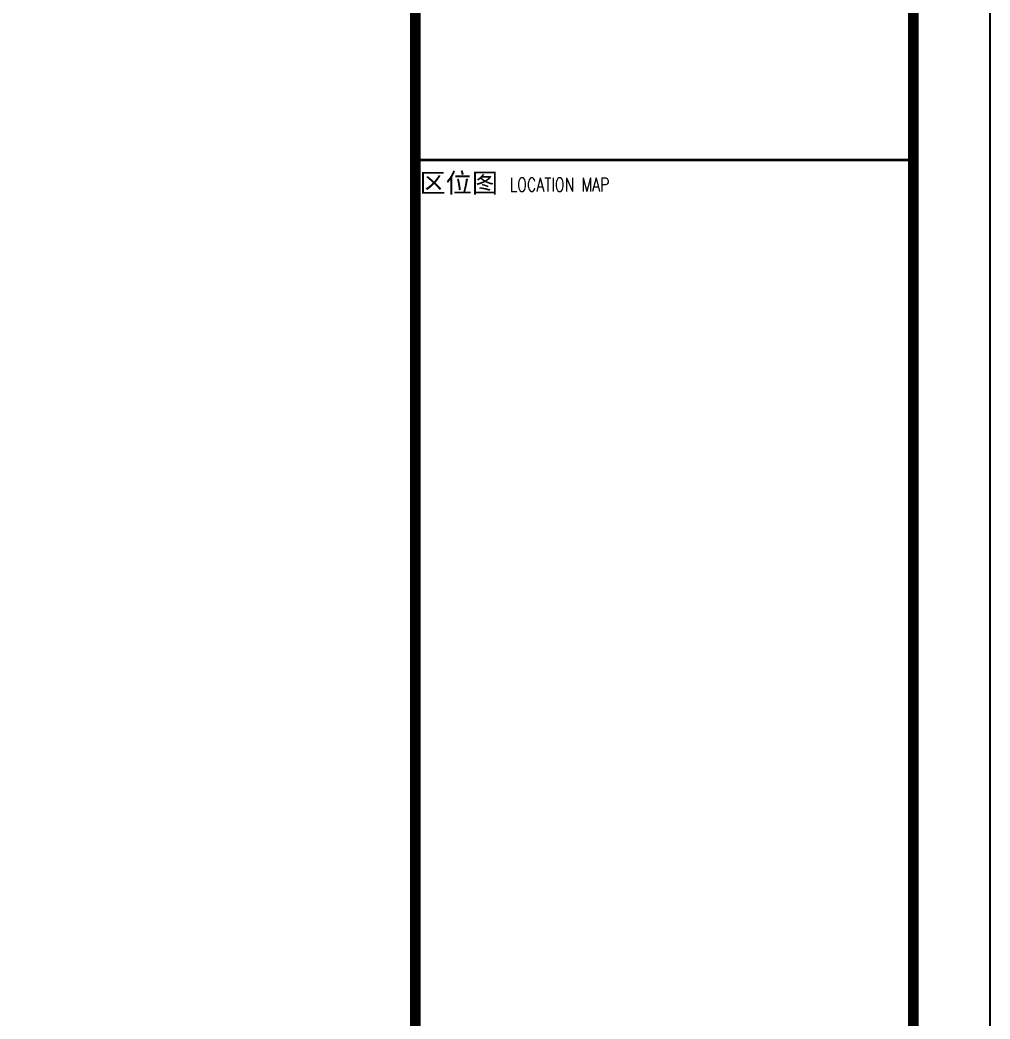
# Model space of a CAD drawing. Extents: x -173215 to 463891, y -864580 to -620646.
# Drawn here: x 117897 to 130554, y -779982 to -766944 of the extents above; entities that cross this region are included whole.
import ezdxf

# ---------------------------------------------------------------- set-up
doc = ezdxf.new("R2010")
doc.units = 0
doc.header["$LTSCALE"] = 500
doc.header["$MEASUREMENT"] = 0
doc.layers.add('WALL', color=6, linetype='CONTINUOUS')
doc.layers.add('图框', color=4, linetype='CONTINUOUS')
doc.styles.add('iIcon2', font='')
doc.styles.add('MIMI-TKWZ', font='romanc.shx', dxfattribs={"width": 0.75, "oblique": 15, "bigfont": 'bigfont.shx'})
doc.styles.get('iIcon2').set_extended_font_data('SimSun')

# ---------------------------------------------------------------- blocks, each defined once
blk = doc.blocks.new('jhyfty')
at = {"layer": '图框'}
blk.add_lwpolyline([(650751, 105710), (776851, 105710), (776851, 165110), (650751, 165110)], close=True, dxfattribs=at)
at = {"layer": '图框', "const_width": 140}
for points in [[(653251, 164110), (775851, 164110), (775851, 106710), (653251, 106710)], [(775851, 164110), (769351, 164110), (769351, 106710), (775851, 106710)]]:
    blk.add_lwpolyline(points, close=True, dxfattribs=at)
at = {"layer": '图框', "const_width": 35}
blk.add_lwpolyline([(769351, 150710), (775851, 150710)], dxfattribs=at)
at = {"layer": '图框', "style": 'iIcon2'}
blk.add_text('区位图 ', height=250, dxfattribs=at).set_placement((769408, 150286))
at = {"layer": '图框', "style": 'MIMI-TKWZ', "width": 0.75}
blk.add_text('LOCATION MAP', height=180, dxfattribs=at).set_placement((770583, 150298))

msp = doc.modelspace()

# ---------------------------------------------------------------- block references
at = {"layer": 'WALL'}
msp.add_blockref('jhyfty', (-646297.1, -919481.2), dxfattribs=at)

doc.saveas('drawing.dxf')
